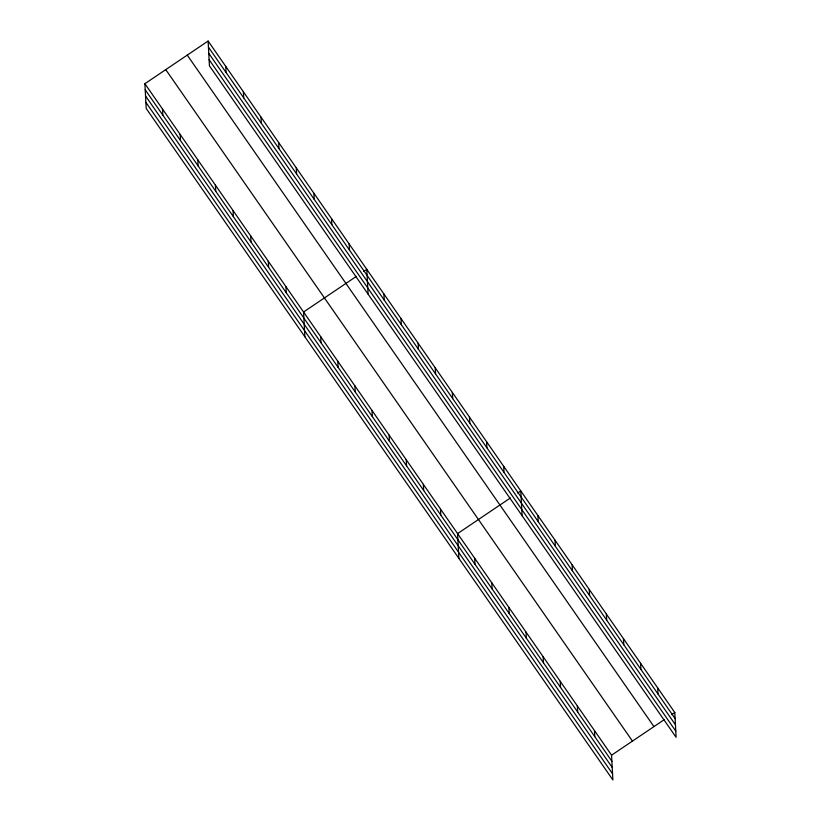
<?xml version="1.0" encoding="UTF-8"?>
<svg xmlns="http://www.w3.org/2000/svg" width="821" height="821" viewBox="0 0 821 821"><rect width="100%" height="100%" fill="white"/><g stroke="black" fill="none" stroke-linecap="round" stroke-linejoin="round"><path stroke-width="1.23" d="M144.896 83.701L611.573 755.187L612.877 779.95L146.2 108.464L144.896 83.701L208.124 41.05L674.8 712.536L676.104 737.299L209.427 65.813L208.124 41.05M356.365 276.39L303.565 312.011L304.868 336.774M363.662 271.464L366.792 269.35L368.095 294.123M510.364 497.978L457.574 533.599L458.867 558.362M517.671 493.052L520.801 490.948L522.094 515.711M611.573 755.187L664.374 719.565M671.681 714.639L674.8 712.536M208.442 47.146L675.129 718.632M208.77 53.314L675.447 724.789M209.098 59.656L675.786 731.142M187.26 55.13L653.937 726.606M165.76 69.631L632.447 741.106M145.214 89.807L611.902 761.283M145.543 95.965L612.22 767.44M145.871 102.307L612.548 773.793M657.693 687.906L658.011 694.012M640.585 663.286L640.903 669.392M623.467 638.666L623.786 644.772M606.36 614.046L606.678 620.153M589.252 589.427L589.57 595.523M594.466 730.567L594.784 736.663M572.134 564.807L572.453 570.903M577.358 705.947L577.676 712.043M555.027 540.187L555.345 546.283M560.24 681.317L560.558 687.423M537.909 515.567L538.237 521.663M543.133 656.697L543.451 662.804M526.015 632.078L526.343 638.184M503.694 466.318L504.012 472.424M508.907 607.458L509.225 613.564M486.576 441.698L486.894 447.804M491.8 582.838L492.118 588.934M469.468 417.078L469.786 423.184M474.682 558.218L475 564.314M452.35 392.459L452.679 398.554M435.243 367.839L435.561 373.935M440.456 508.979L440.785 515.075M418.135 343.219L418.453 349.315M423.349 484.359L423.667 490.455M401.017 318.599L401.336 324.695M406.241 459.729L406.559 465.835M383.91 293.98L384.228 300.076M389.123 435.109L389.441 441.216M372.016 410.49L372.334 416.596M349.161 243.991L349.489 250.087M354.908 385.87L355.226 391.966M331.54 218.622L331.858 224.718M337.79 361.25L338.108 367.346M313.909 193.253L314.227 199.349M320.683 336.631L321.001 342.726M296.278 167.884L296.597 173.99M278.647 142.515L278.966 148.622M285.934 286.642L286.262 292.738M261.016 117.146L261.335 123.253M268.303 261.273L268.631 267.369M243.385 91.788L243.704 97.884M250.682 235.904L251 242.01M225.754 66.419L226.073 72.515M233.051 210.535L233.369 216.641M215.42 185.177L215.738 191.272M197.789 159.808L198.107 165.904M180.158 134.439L180.476 140.535M162.527 109.07L162.845 115.176"/></g></svg>
